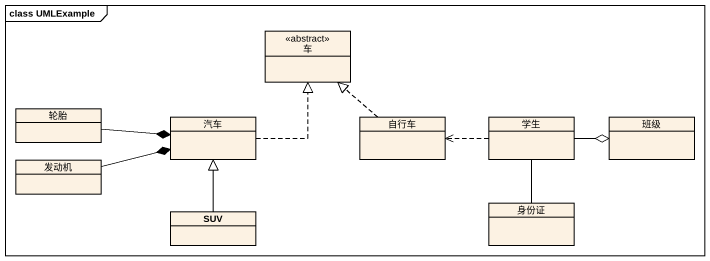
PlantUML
@startuml
mainframe class UMLExample
hide circle
hide empty members
class 车 <<abstract>>
class 轮胎
class 汽车
class 自行车
class 学生
class 班级
class 发动机
class 身份证
class SUV
轮胎 -right-* 汽车
汽车 .up.|> 车
自行车 .up.|> 车
学生 .left.> 自行车
学生 -right-o 班级
发动机 -right-* 汽车
身份证 -up- 学生
SUV -up-|> 汽车
@enduml
